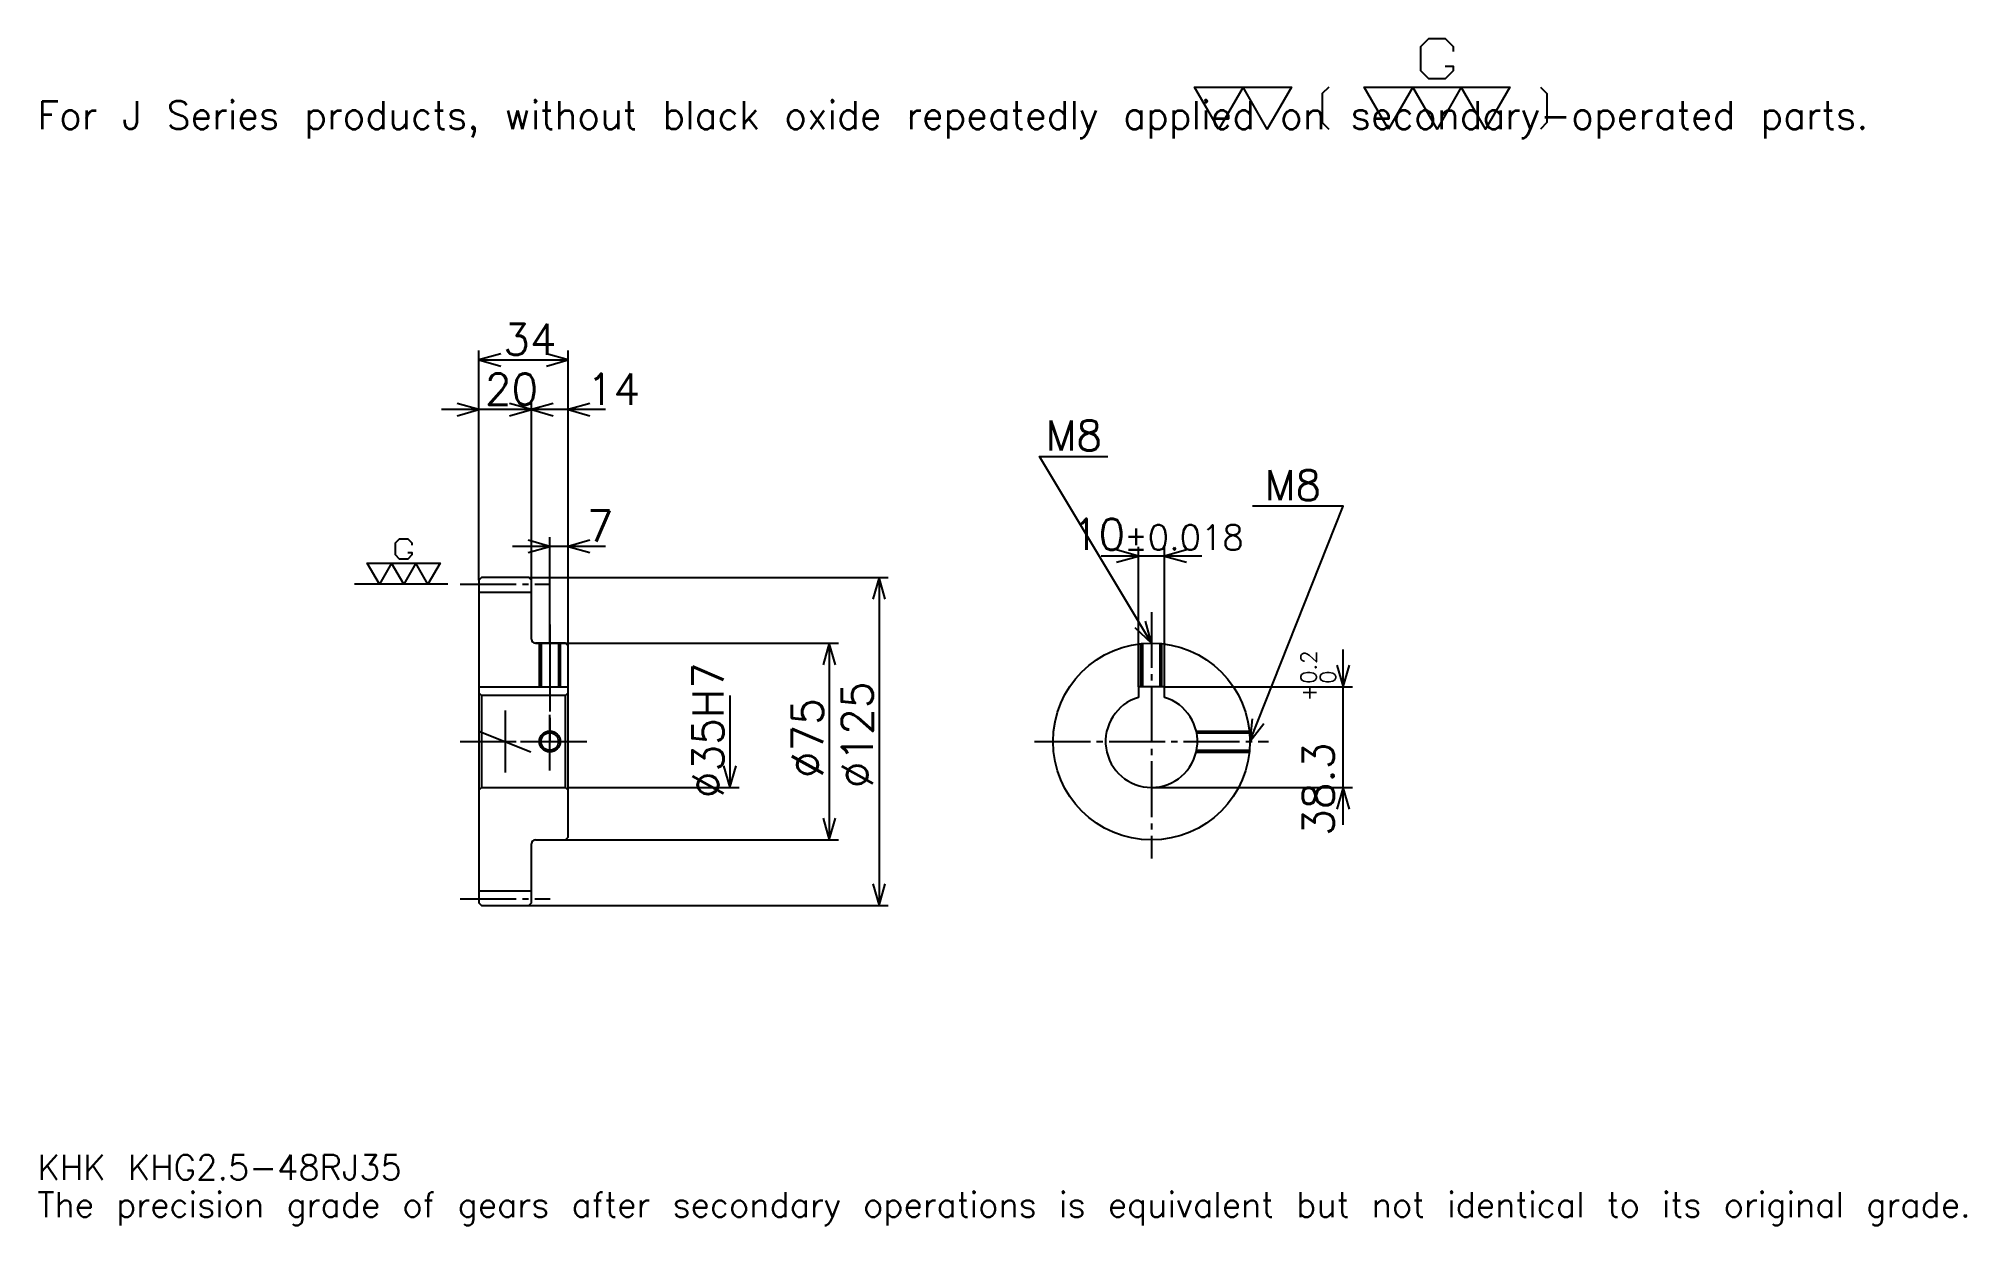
# Model space of a CAD drawing. Extents: x 24 to 759, y 9 to 461.
import ezdxf

# ---------------------------------------------------------------- set-up
doc = ezdxf.new("R2010")
doc.units = 0
doc.linetypes.add('DASHDOT', pattern=[28.434782, 21.326087, -2.369565, 2.369565, -2.369565])
doc.layers.get('0').update_dxf_attribs({"linetype": 'CONTINUOUS'})
doc.layers.add('DASHDOT', color=6, linetype='DASHDOT')
doc.styles.add('KANJI', font='TXT', dxfattribs={"bigfont": 'BIGFONT'})

msp = doc.modelspace()

# ---------------------------------------------------------------- linework, layer by layer
at = {"color": 5}
for p, q in [((191.934784, 255.619568), (191.934784, 342.108704)), ((191.934784, 338.554352), (225.934784, 338.554352)), ((225.934784, 255.619568), (225.934784, 342.108704)), ((226.152176, 319.597839), (177.717392, 319.597839)), ((240.152176, 319.597839), (197.717392, 319.597839)), ((211.934784, 255.619568), (211.934784, 323.152161)), ((240.152176, 267.467407), (204.717392, 267.467407)), ((218.934784, 255.619568), (218.934784, 271.021729)), ((443.260864, 213.919571), (443.260864, 267.347839)), ((453.260864, 213.919571), (453.260864, 267.347839)), ((467.478241, 263.793488), (429.043457, 263.793488)), ((191.934784, 254.619568), (191.934784, 255.619568)), ((210.934784, 255.619568), (225.934784, 255.619568)), ((211.934784, 254.619568), (211.934784, 255.619568)), ((218.934784, 230.619568), (218.934784, 255.619568)), ((218.934784, 230.619568), (218.934784, 255.619568)), ((225.934784, 255.619568), (347.967407, 255.619568)), ((225.934784, 229.619568), (225.934784, 255.619568)), ((344.413055, 255.619568), (344.413055, 130.619568)), ((213.434784, 230.619568), (225.934784, 230.619568)), ((225.934784, 230.619568), (329.010864, 230.619568)), ((325.456512, 230.619568), (325.456512, 155.619568)), ((521.304321, 161.402176), (521.304321, 228.136963)), ((453.260864, 213.919571), (524.858704, 213.919571)), ((287.543488, 210.619568), (287.543488, 175.619568)), ((225.934784, 175.619568), (291.097839, 175.619568)), ((448.260864, 175.619568), (524.858704, 175.619568)), ((213.434784, 155.619568), (225.934784, 155.619568)), ((225.934784, 155.619568), (329.010864, 155.619568)), ((210.934784, 130.619568), (225.934784, 130.619568)), ((225.934784, 130.619568), (347.967407, 130.619568))]:
    msp.add_line(p, q, dxfattribs=at)
at = {"color": 7}
for p, q in [((180.08696, 253.119568), (144.543488, 253.119568)), ((201.934784, 204.967392), (201.934784, 181.271744))]:
    msp.add_line(p, q, dxfattribs=at)
at = {"color": 4}
for p, q in [((191.934784, 249.994568), (211.934784, 249.994568)), ((191.934784, 213.919571), (225.934784, 213.919571)), ((192.934784, 210.619568), (192.934784, 175.619568)), ((224.934784, 210.619568), (225.934784, 211.619568)), ((224.934784, 175.619568), (225.934784, 174.619568)), ((191.934784, 136.244568), (211.934784, 136.244568))]:
    msp.add_line(p, q, dxfattribs=at)
at = {"color": 7}
for points in [[(560.165222, 450.549133), (563.245667, 450.549133), (563.245667, 448.700867), (560.165222, 445.620422), (554.004395, 445.620422), (550.92395, 448.700867), (550.92395, 457.942169), (554.004395, 461.022583), (560.165222, 461.022583), (563.245667, 457.942169), (563.245667, 456.093903)], [(473.913055, 426.521729), (464.671753, 442.539978), (501.636963, 442.539978), (492.39566, 426.521729), (483.154358, 442.539978), (473.913055, 426.521729)], [(515.806946, 442.539978), (513.342651, 440.075653), (513.342651, 428.986084), (515.806946, 426.521729)], [(538.602173, 426.521729), (529.360901, 442.539978), (584.808716, 442.539978), (575.567383, 426.521729), (566.326111, 442.539978), (557.084778, 426.521729), (547.843506, 442.539978), (538.602173, 426.521729)], [(596.514343, 442.539978), (598.978699, 440.075653), (598.978699, 428.986084), (596.514343, 426.521729)], [(164.803253, 265.13327), (166.343475, 265.13327), (166.343475, 264.209137), (164.803253, 262.668915), (161.722824, 262.668915), (160.182617, 264.209137), (160.182617, 268.829773), (161.722824, 270.369995), (164.803253, 270.369995), (166.343475, 268.829773), (166.343475, 267.90564)], [(154.021744, 253.119568), (149.401093, 261.128693), (177.125, 261.128693), (172.504349, 253.119568), (167.883698, 261.128693), (163.263046, 253.119568), (158.642395, 261.128693), (154.021744, 253.119568)]]:
    msp.add_lwpolyline(points, dxfattribs=at)
at = {"color": 5}
for points in [[(200.228256, 340.92392), (191.934784, 338.554352), (200.228256, 336.184784)], [(217.641312, 336.184784), (225.934784, 338.554352), (217.641312, 340.92392)], [(183.641312, 317.228271), (191.934784, 319.597839), (183.641312, 321.967407)], [(203.641312, 317.228271), (211.934784, 319.597839), (203.641312, 321.967407)], [(220.228256, 321.967407), (211.934784, 319.597839), (220.228256, 317.228271)], [(234.228271, 321.967407), (225.934784, 319.597839), (234.228271, 317.228271)], [(448.260864, 230.619568), (405.608704, 301.706543), (431.67392, 301.706543)], [(485.760864, 193.119568), (521.304321, 282.75), (486.708679, 282.75)], [(210.641312, 265.097839), (218.934784, 267.467407), (210.641312, 269.836975)], [(234.228271, 269.836975), (225.934784, 267.467407), (234.228271, 265.097839)], [(434.967407, 261.42392), (443.260864, 263.793488), (434.967407, 266.163055)], [(461.554352, 266.163055), (453.260864, 263.793488), (461.554352, 261.42392)], [(346.782623, 247.32608), (344.413055, 255.619568), (342.043488, 247.32608)], [(441.962036, 236.512039), (448.260864, 230.619568), (446.025787, 238.950302)], [(327.82608, 222.326096), (325.456512, 230.619568), (323.086945, 222.326096)], [(518.934814, 222.213043), (521.304321, 213.919571), (523.67395, 222.213043)], [(486.615387, 201.702484), (485.760864, 193.119568), (491.020782, 199.955505)], [(285.17392, 183.91304), (287.543488, 175.619568), (289.913055, 183.91304)], [(523.67395, 167.326096), (521.304321, 175.619568), (518.934814, 167.326096)], [(323.086945, 163.91304), (325.456512, 155.619568), (327.82608, 163.91304)], [(342.043488, 138.913055), (344.413055, 130.619568), (346.782623, 138.913055)]]:
    msp.add_lwpolyline(points, dxfattribs=at)
at = {"color": 4}
for points in [[(211.934784, 232.119568), (211.934784, 254.619568), (210.934784, 255.619568), (192.934784, 255.619568), (191.934784, 254.619568), (191.934784, 174.619568)], [(213.434784, 155.619568), (224.934784, 155.619568), (225.934784, 156.619568), (225.934784, 229.619568), (224.934784, 230.619568), (213.434784, 230.619568)], [(214.934784, 230.619568), (214.934784, 213.919571)], [(215.609787, 230.619568), (215.609787, 213.919571)], [(222.259781, 230.619568), (222.259781, 213.919571)], [(222.934784, 230.619568), (222.934784, 213.919571)], [(444.260864, 213.919571), (444.260864, 230.405624)], [(444.935852, 213.919571), (444.935852, 230.471863)], [(451.585876, 213.919571), (451.585876, 230.471863)], [(452.260864, 213.919571), (452.260864, 230.405624)], [(453.260864, 209.890076), (453.260864, 213.919571), (443.260864, 213.919571), (443.260864, 209.890076)], [(191.934784, 174.619568), (192.934784, 175.619568), (224.934784, 175.619568), (224.934784, 210.619568), (192.934784, 210.619568), (191.934784, 211.619568)], [(465.297577, 197.119568), (485.546906, 197.119568)], [(465.442078, 196.444565), (485.613159, 196.444565)], [(465.297577, 189.119568), (485.546906, 189.119568)], [(465.442078, 189.794571), (485.613159, 189.794571)], [(191.934784, 174.619568), (191.934784, 131.619568), (192.934784, 130.619568), (210.934784, 130.619568), (211.934784, 131.619568), (211.934784, 154.119568)]]:
    msp.add_lwpolyline(points, dxfattribs=at)
for centre, radius in [((448.260864, 193.119568), 37.5), ((218.934784, 193.119568), 3.325)]:
    msp.add_circle(centre, radius, dxfattribs=at)
at = {"color": 7}
msp.add_circle((218.934784, 193.119568), 4, dxfattribs=at)
at = {"color": 4}
for centre, radius, start, end in [((213.434784, 232.119568), 1.5, 180, 270), ((448.260864, 193.119568), 17.5, 106.601549926, 73.398450074), ((213.434784, 154.119568), 1.5, 90, 180)]:
    msp.add_arc(centre, radius, start, end, dxfattribs=at)
at = {"layer": 'DASHDOT', "color": 7}
for p, q in [((184.826096, 253.119568), (219.043488, 253.119568)), ((448.260864, 242.467392), (448.260864, 148.510864)), ((218.934784, 230.619568), (218.934784, 193.119568)), ((184.826096, 193.119568), (233.043488, 193.119568)), ((191.934784, 197.05867), (211.934784, 189.180466)), ((403.652161, 193.119568), (492.869568, 193.119568)), ((184.826096, 133.119568), (219.043488, 133.119568))]:
    msp.add_line(p, q, dxfattribs=at)
for points in [[(218.934784, 237.728271), (218.934784, 206.810867)], [(218.934784, 182.010864), (218.934784, 204.228271)], [(207.82608, 193.119568), (230.043488, 193.119568)]]:
    msp.add_lwpolyline(points, dxfattribs=at)

# ---------------------------------------------------------------- texts
at = {"color": 7, "style": 'KANJI'}
for s, height, p in [('For J Series products, without black oxide repeatedly applied on secondary-operated parts.', 10.663043, (23.695652, 426.521729)), ('34', 11.847826, (201.233704, 340.450012)), ('20', 11.847826, (194.233704, 321.493469)), ('14', 11.847826, (233.043488, 321.493469)), ('M8', 11.373913, (407.978271, 304.07608)), ('M8', 11.373913, (491.447815, 285.119568)), ('7', 11.847826, (233.043488, 269.363037)), ('10', 11.847826, (417.880676, 266.163055)), ('%%p0.018', 9.478261, (437.902069, 266.163055)), ('KHK KHG2.5-48RJ35', 9.478261, (23.695652, 26.065218)), ('The precision grade of gears after secondary operations is equivalent but not identical to its original grade.', 9.478261, (23.695652, 11.847826))]:
    msp.add_text(s, height=height, dxfattribs=at).set_placement(p)
for s, height, p in [('%%c35H7', 11.847826, (285.17392, 171.497284)), ('0.2', 5.923913, (511.115234, 215.074036)), ('%%c125', 11.847826, (342.043488, 175.347839)), ('+', 5.923913, (511.115234, 208.439255)), ('0', 5.923913, (518.460876, 215.074036)), ('%%c75', 11.847826, (323.086945, 179.198364)), ('38.3', 11.847826, (517.75, 157.157166))]:
    msp.add_text(s, height=height, rotation=90, dxfattribs=at).set_placement(p)

doc.saveas('drawing.dxf')
